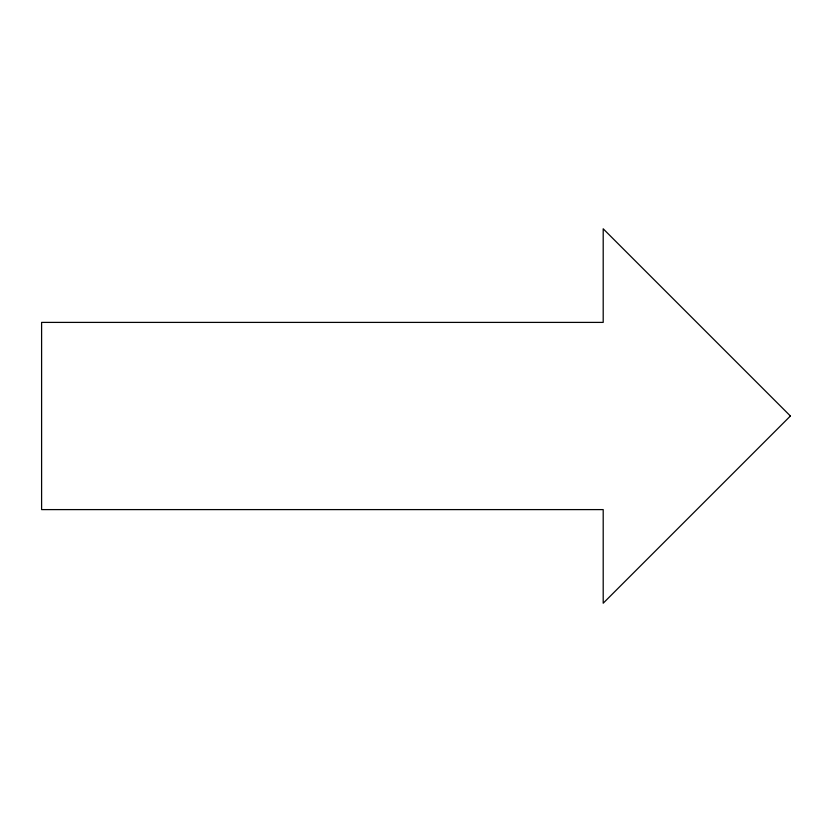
<?xml version="1.0" encoding="UTF-8"?>
<svg xmlns="http://www.w3.org/2000/svg" width="832" height="832" viewBox="0 0 832 832"><rect width="100%" height="100%" fill="white"/><g stroke="black" fill="none" stroke-linecap="round" stroke-linejoin="round"><path stroke-width="1.25" d="M790.4 416L603.2 603.2L603.2 509.6L41.6 509.6L41.6 322.4L603.2 322.4L603.2 228.8L790.4 416"/></g></svg>
